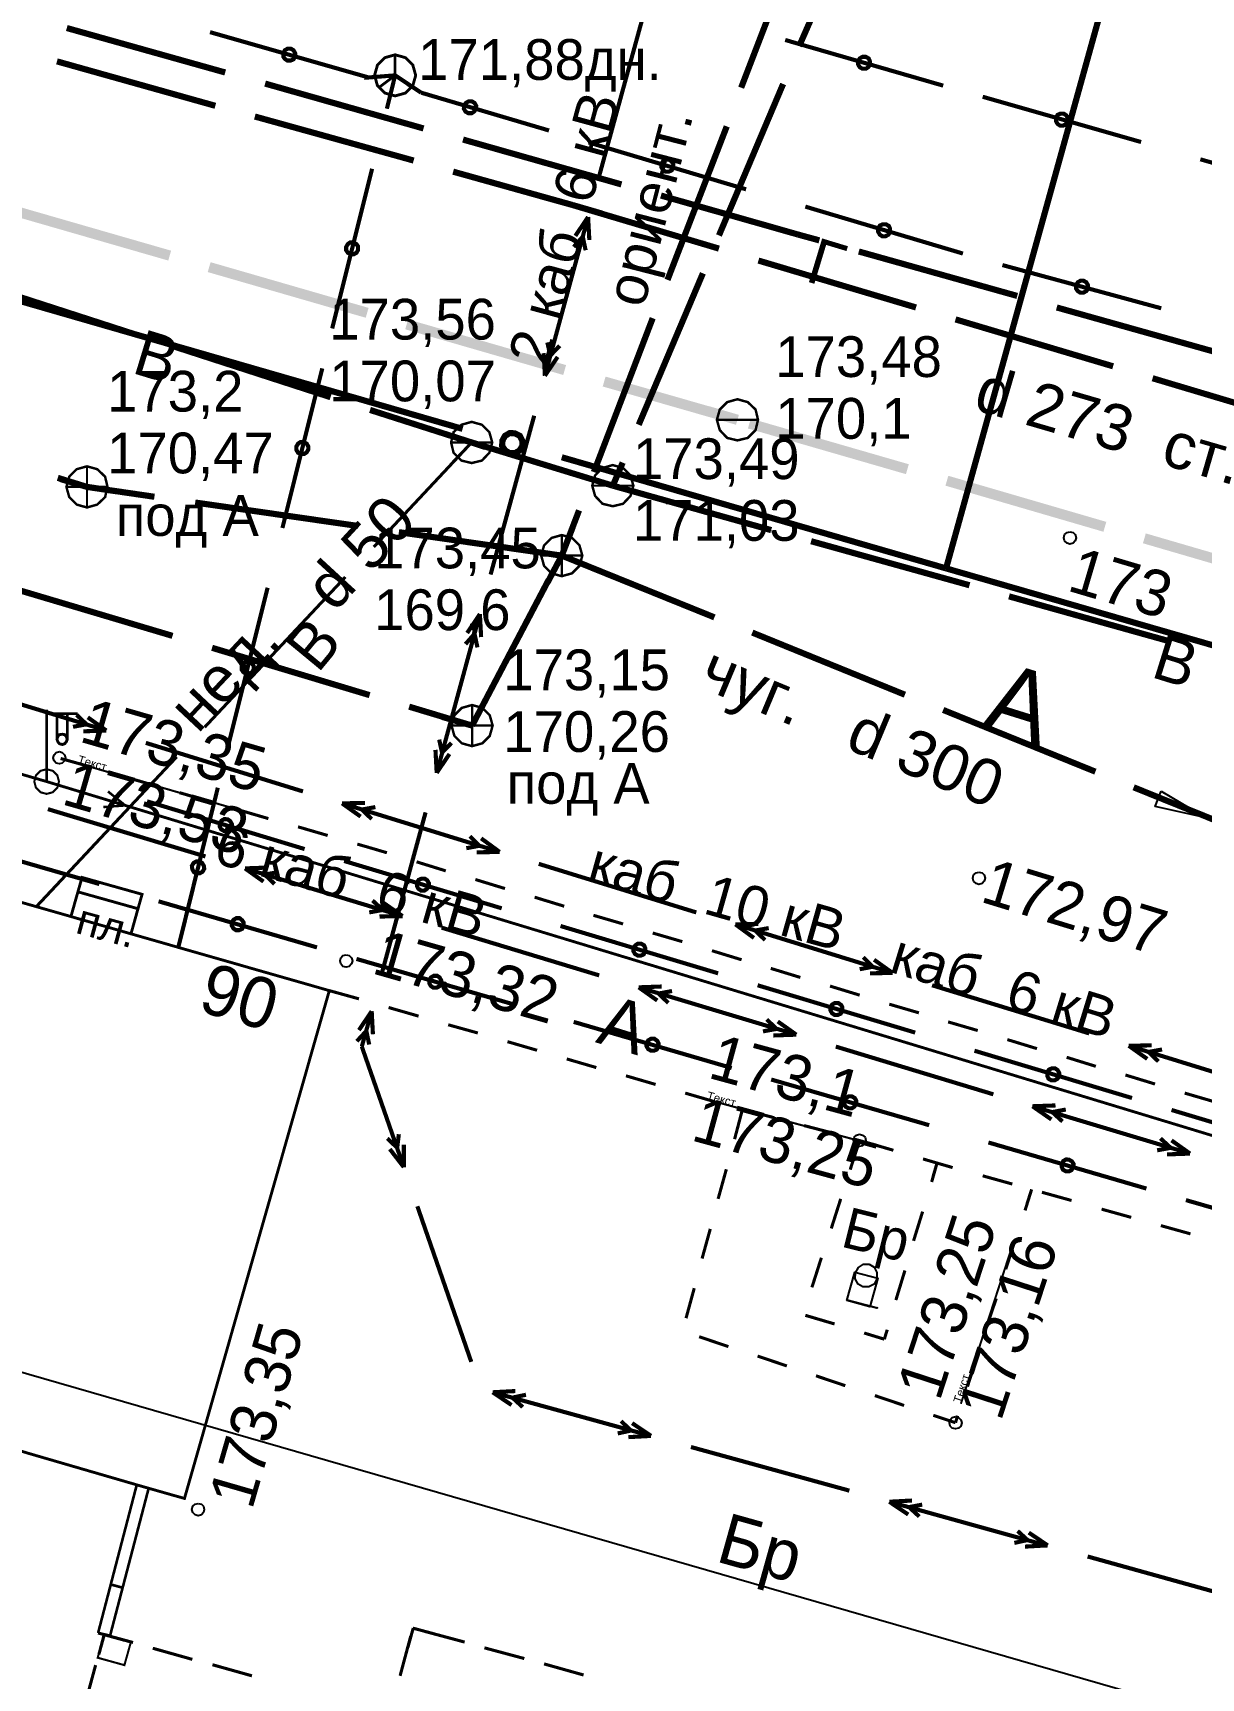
# Model space of a CAD drawing. Extents: x -2634 to -2115, y -2142 to -1393.
# Drawn here: x -2396.55 to -2368.16, y -2077.64 to -2037.67 of the extents above; entities that cross this region are included whole.
import ezdxf

# ---------------------------------------------------------------- set-up
doc = ezdxf.new("R2010")
doc.units = 0
doc.header["$MEASUREMENT"] = 0
for name, color, linetype in [('500_Дополн-Бордюры__п', 7, 'Continuous'), ('500_Дополн-Ступени__л', 7, 'Continuous'), ('500_Дороги-Проезжие_ч', 7, 'Continuous'), ('500_Линии_-Линии_связ', 7, 'Continuous'), ('500_Линии_-ЛЭП_провод', 7, 'Continuous'), ('500_Линии_-Смотровые_', 7, 'Continuous'), ('500_Линии_-Фонари_час', 7, 'Continuous'), ('500_Линии_-Электрокаб', 7, 'Continuous'), ('500_Объект-Опоры', 7, 'Continuous'), ('500_Огражд-Ограждения', 7, 'Continuous'), ('500_Рельеф-Высотные_о', 7, 'Continuous'), ('500_Сооруж-Памятники_', 7, 'Continuous'), ('500_Строен-Дополнения', 7, 'Continuous'), ('500_Строен-Здания', 7, 'Continuous'), ('500_Трубоп-Водопровод', 7, 'Continuous'), ('500_Трубоп-Газопровод', 7, 'Continuous'), ('500_Трубоп-Канализаци', 7, 'Continuous'), ('500_Трубоп-Смотровые_', 7, 'Continuous'), ('Красные_ли-Красные_ли', 7, 'Continuous'), ('Красные_ли-Оси_улиц_к', 7, 'Continuous')]:
    doc.layers.add(name, color=color, linetype=linetype)
doc.styles.add('TARIAL', font='Arial')

msp = doc.modelspace()

# ---------------------------------------------------------------- linework, layer by layer
at = {"layer": '500_Дополн-Бордюры__п', "color": 1, "const_width": 0.075}
for points in [[(-2395.88, -2055.3), (-2395.16, -2055.5)], [(-2394.44, -2055.71), (-2393.72, -2055.92)], [(-2392.99, -2056.13), (-2392.27, -2056.34)], [(-2391.55, -2056.55), (-2390.83, -2056.76)], [(-2390.11, -2056.96), (-2389.39, -2057.17)], [(-2388.67, -2057.38), (-2388.39, -2057.46)], [(-2388.39, -2057.46), (-2387.95, -2057.59)], [(-2387.23, -2057.81), (-2386.52, -2058.03)], [(-2385.8, -2058.24), (-2385.08, -2058.46)], [(-2384.36, -2058.67), (-2383.64, -2058.89)], [(-2382.93, -2059.11), (-2382.21, -2059.32)], [(-2381.49, -2059.54), (-2380.77, -2059.75)], [(-2380.05, -2059.97), (-2379.33, -2060.19)], [(-2378.62, -2060.4), (-2377.9, -2060.62)], [(-2389.35, -2060.94), (-2388.63, -2061.14)], [(-2377.18, -2060.83), (-2376.46, -2061.05)], [(-2387.91, -2061.35), (-2387.18, -2061.56)], [(-2375.74, -2061.27), (-2375.02, -2061.48)], [(-2386.46, -2061.77), (-2385.74, -2061.97)], [(-2374.31, -2061.7), (-2373.59, -2061.91)], [(-2385.02, -2062.18), (-2384.3, -2062.39)], [(-2372.87, -2062.13), (-2372.15, -2062.35)], [(-2383.58, -2062.6), (-2382.86, -2062.81)], [(-2371.43, -2062.56), (-2370.72, -2062.78)], [(-2382.14, -2063.01), (-2381.42, -2063.22)], [(-2370, -2062.99), (-2369.28, -2063.21)], [(-2380.7, -2063.43), (-2379.98, -2063.64)], [(-2368.56, -2063.43), (-2367.84, -2063.64)], [(-2379.31, -2063.83), (-2379.5, -2064.55)], [(-2379.26, -2063.84), (-2378.53, -2064.03)], [(-2377.81, -2064.22), (-2377.08, -2064.41)], [(-2376.46, -2064.58), (-2376.69, -2065.29)], [(-2376.36, -2064.61), (-2375.64, -2064.82)], [(-2374.92, -2065.03), (-2374.58, -2065.13)], [(-2374.71, -2065.59), (-2374.58, -2065.13)], [(-2374.58, -2065.13), (-2374.68, -2065.47)], [(-2374.58, -2065.13), (-2374.2, -2065.24)], [(-2379.7, -2065.28), (-2379.9, -2066)], [(-2373.47, -2065.44), (-2372.75, -2065.64)], [(-2376.92, -2066), (-2377.15, -2066.72)], [(-2372.44, -2066.28), (-2372.28, -2065.77)], [(-2372.28, -2065.77), (-2372.39, -2066.11)], [(-2372.03, -2065.84), (-2371.31, -2066.04)], [(-2375.15, -2067.02), (-2374.93, -2066.31)], [(-2370.58, -2066.25), (-2369.86, -2066.45)], [(-2380.09, -2066.73), (-2380.29, -2067.45)], [(-2369.14, -2066.65), (-2368.42, -2066.85)], [(-2372.91, -2067.71), (-2372.68, -2067)], [(-2377.39, -2067.43), (-2377.62, -2068.15)], [(-2375.58, -2068.46), (-2375.36, -2067.74)], [(-2380.48, -2068.17), (-2380.68, -2068.9)], [(-2373.38, -2069.13), (-2373.14, -2068.42)], [(-2377.78, -2068.83), (-2377.07, -2069.04)], [(-2375.86, -2069.41), (-2375.79, -2069.18)], [(-2380.36, -2069.35), (-2379.65, -2069.59)], [(-2376.35, -2069.26), (-2375.86, -2069.41)], [(-2378.94, -2069.82), (-2378.23, -2070.06)], [(-2373.84, -2070.56), (-2373.61, -2069.85)], [(-2377.52, -2070.3), (-2376.81, -2070.54)], [(-2376.09, -2070.78), (-2375.38, -2071.02)], [(-2374.67, -2071.26), (-2374.13, -2071.44)], [(-2374.13, -2071.44), (-2374.08, -2071.27)]]:
    msp.add_lwpolyline(points, dxfattribs=at)
at = {"layer": '500_Дополн-Ступени__л', "color": 0, "const_width": 0.07}
msp.add_lwpolyline([(-2395.46, -2058.54), (-2394, -2058.95), (-2393.9, -2058.6), (-2395.36, -2058.19)], close=True, dxfattribs=at)
at = {"layer": '500_Линии_-Линии_связ', "color": 0, "const_width": 0.1}
for points in [[(-2392.25, -2037.65), (-2388.4, -2038.75)], [(-2378.27, -2037.84), (-2374.43, -2038.95)], [(-2387.75, -2038.7), (-2388.5, -2038.76)], [(-2387.95, -2039.51), (-2387.75, -2038.7)], [(-2387.75, -2038.7), (-2387.93, -2039.43)], [(-2387.75, -2038.7), (-2387.12, -2039.12)], [(-2387.12, -2039.12), (-2384.01, -2040.04)], [(-2373.47, -2039.22), (-2369.62, -2040.32)], [(-2383.05, -2040.33), (-2379.22, -2041.47)], [(-2368.18, -2040.74), (-2364.33, -2041.84)], [(-2389.28, -2044.85), (-2388.31, -2040.97)], [(-2377.78, -2041.89), (-2373.95, -2043.03)], [(-2372.99, -2043.31), (-2369.13, -2044.36)], [(-2390.49, -2049.7), (-2389.52, -2045.82)], [(-2391.82, -2055.04), (-2390.85, -2051.15)], [(-2393.02, -2059.89), (-2392.06, -2056.01)], [(-2393.78, -2056.34), (-2389.95, -2057.5)], [(-2398.78, -2057.24), (-2394.94, -2058.35)], [(-2388.99, -2057.79), (-2385.16, -2058.94)], [(-2393.5, -2058.77), (-2389.65, -2059.89)], [(-2383.73, -2059.37), (-2379.9, -2060.52)], [(-2388.69, -2060.17), (-2384.85, -2061.28)], [(-2378.94, -2060.81), (-2375.11, -2061.96)], [(-2383.41, -2061.7), (-2379.57, -2062.82)], [(-2373.67, -2062.4), (-2369.84, -2063.55)], [(-2378.61, -2063.1), (-2374.77, -2064.21)], [(-2368.88, -2063.84), (-2365.05, -2064.99)], [(-2373.33, -2064.63), (-2369.49, -2065.75)], [(-2368.53, -2066.03), (-2364.69, -2067.14)]]:
    msp.add_lwpolyline(points, dxfattribs=at)
for points in [[(-2390.29, -2038.05), (-2390.22, -2038.09), (-2390.18, -2038.16), (-2390.18, -2038.24), (-2390.22, -2038.31), (-2390.29, -2038.34), (-2390.37, -2038.34), (-2390.43, -2038.3), (-2390.47, -2038.24), (-2390.47, -2038.16), (-2390.43, -2038.09), (-2390.36, -2038.05)], [(-2376.31, -2038.25), (-2376.24, -2038.29), (-2376.21, -2038.36), (-2376.21, -2038.44), (-2376.25, -2038.5), (-2376.31, -2038.54), (-2376.39, -2038.54), (-2376.46, -2038.5), (-2376.5, -2038.43), (-2376.5, -2038.35), (-2376.46, -2038.29), (-2376.39, -2038.25)], [(-2385.89, -2039.33), (-2385.82, -2039.37), (-2385.78, -2039.44), (-2385.79, -2039.52), (-2385.83, -2039.58), (-2385.89, -2039.62), (-2385.97, -2039.62), (-2386.04, -2039.58), (-2386.08, -2039.51), (-2386.07, -2039.43), (-2386.03, -2039.37), (-2385.96, -2039.33)], [(-2371.5, -2039.63), (-2371.44, -2039.67), (-2371.4, -2039.74), (-2371.4, -2039.81), (-2371.44, -2039.88), (-2371.51, -2039.92), (-2371.59, -2039.92), (-2371.65, -2039.88), (-2371.69, -2039.81), (-2371.69, -2039.73), (-2371.65, -2039.66), (-2371.58, -2039.63)], [(-2381.09, -2040.75), (-2381.03, -2040.79), (-2380.99, -2040.86), (-2380.99, -2040.94), (-2381.03, -2041.01), (-2381.1, -2041.04), (-2381.18, -2041.04), (-2381.24, -2041), (-2381.28, -2040.93), (-2381.28, -2040.85), (-2381.24, -2040.79), (-2381.17, -2040.75)], [(-2375.82, -2042.32), (-2375.75, -2042.36), (-2375.72, -2042.43), (-2375.72, -2042.5), (-2375.76, -2042.57), (-2375.83, -2042.61), (-2375.91, -2042.61), (-2375.97, -2042.57), (-2376.01, -2042.5), (-2376.01, -2042.42), (-2375.97, -2042.35), (-2375.9, -2042.32)], [(-2388.94, -2042.87), (-2388.9, -2042.8), (-2388.84, -2042.76), (-2388.76, -2042.76), (-2388.69, -2042.8), (-2388.65, -2042.86), (-2388.65, -2042.94), (-2388.69, -2043.01), (-2388.76, -2043.05), (-2388.83, -2043.05), (-2388.9, -2043.01), (-2388.94, -2042.95)], [(-2371.02, -2043.69), (-2370.95, -2043.73), (-2370.91, -2043.8), (-2370.91, -2043.88), (-2370.95, -2043.94), (-2371.02, -2043.98), (-2371.1, -2043.98), (-2371.16, -2043.94), (-2371.2, -2043.88), (-2371.2, -2043.8), (-2371.16, -2043.73), (-2371.09, -2043.69)], [(-2390.15, -2047.72), (-2390.11, -2047.65), (-2390.05, -2047.61), (-2389.97, -2047.61), (-2389.9, -2047.65), (-2389.86, -2047.72), (-2389.86, -2047.79), (-2389.9, -2047.86), (-2389.96, -2047.9), (-2390.04, -2047.9), (-2390.11, -2047.87), (-2390.15, -2047.8)], [(-2391.48, -2053.06), (-2391.44, -2052.99), (-2391.37, -2052.95), (-2391.3, -2052.95), (-2391.23, -2052.99), (-2391.19, -2053.05), (-2391.19, -2053.13), (-2391.22, -2053.2), (-2391.29, -2053.24), (-2391.37, -2053.24), (-2391.44, -2053.2), (-2391.48, -2053.14)], [(-2391.82, -2056.78), (-2391.76, -2056.82), (-2391.72, -2056.89), (-2391.72, -2056.96), (-2391.76, -2057.03), (-2391.83, -2057.07), (-2391.91, -2057.06), (-2391.98, -2057.02), (-2392.01, -2056.96), (-2392.01, -2056.88), (-2391.97, -2056.81), (-2391.9, -2056.77)], [(-2392.69, -2057.91), (-2392.65, -2057.84), (-2392.58, -2057.8), (-2392.5, -2057.8), (-2392.44, -2057.84), (-2392.4, -2057.91), (-2392.39, -2057.98), (-2392.43, -2058.05), (-2392.5, -2058.09), (-2392.58, -2058.09), (-2392.64, -2058.06), (-2392.68, -2057.99)], [(-2387.03, -2058.22), (-2386.97, -2058.26), (-2386.93, -2058.33), (-2386.93, -2058.41), (-2386.98, -2058.47), (-2387.04, -2058.51), (-2387.12, -2058.51), (-2387.19, -2058.46), (-2387.22, -2058.4), (-2387.22, -2058.32), (-2387.18, -2058.25), (-2387.11, -2058.22)], [(-2391.53, -2059.18), (-2391.47, -2059.23), (-2391.43, -2059.29), (-2391.43, -2059.37), (-2391.47, -2059.44), (-2391.54, -2059.47), (-2391.62, -2059.47), (-2391.68, -2059.43), (-2391.72, -2059.36), (-2391.72, -2059.29), (-2391.68, -2059.22), (-2391.61, -2059.18)], [(-2381.77, -2059.8), (-2381.7, -2059.84), (-2381.67, -2059.91), (-2381.67, -2059.99), (-2381.71, -2060.06), (-2381.78, -2060.09), (-2381.85, -2060.09), (-2381.92, -2060.05), (-2381.96, -2059.98), (-2381.96, -2059.9), (-2381.91, -2059.84), (-2381.85, -2059.8)], [(-2386.73, -2060.58), (-2386.67, -2060.62), (-2386.63, -2060.69), (-2386.63, -2060.77), (-2386.67, -2060.83), (-2386.74, -2060.87), (-2386.82, -2060.87), (-2386.88, -2060.83), (-2386.92, -2060.76), (-2386.92, -2060.68), (-2386.88, -2060.62), (-2386.81, -2060.58)], [(-2376.98, -2061.24), (-2376.91, -2061.29), (-2376.88, -2061.35), (-2376.88, -2061.43), (-2376.92, -2061.5), (-2376.99, -2061.53), (-2377.07, -2061.53), (-2377.13, -2061.49), (-2377.17, -2061.42), (-2377.17, -2061.35), (-2377.13, -2061.28), (-2377.06, -2061.24)], [(-2381.45, -2062.11), (-2381.38, -2062.16), (-2381.35, -2062.22), (-2381.35, -2062.3), (-2381.39, -2062.37), (-2381.46, -2062.4), (-2381.53, -2062.4), (-2381.6, -2062.36), (-2381.64, -2062.29), (-2381.64, -2062.22), (-2381.6, -2062.15), (-2381.53, -2062.11)], [(-2371.71, -2062.83), (-2371.65, -2062.87), (-2371.61, -2062.94), (-2371.61, -2063.02), (-2371.65, -2063.08), (-2371.72, -2063.12), (-2371.8, -2063.12), (-2371.87, -2063.08), (-2371.9, -2063.01), (-2371.9, -2062.93), (-2371.86, -2062.86), (-2371.79, -2062.83)], [(-2376.65, -2063.51), (-2376.58, -2063.55), (-2376.54, -2063.62), (-2376.55, -2063.7), (-2376.59, -2063.76), (-2376.65, -2063.8), (-2376.73, -2063.8), (-2376.8, -2063.76), (-2376.84, -2063.69), (-2376.83, -2063.61), (-2376.79, -2063.55), (-2376.73, -2063.51)], [(-2371.37, -2065.05), (-2371.3, -2065.09), (-2371.26, -2065.15), (-2371.27, -2065.23), (-2371.31, -2065.3), (-2371.37, -2065.33), (-2371.45, -2065.33), (-2371.52, -2065.29), (-2371.55, -2065.22), (-2371.55, -2065.15), (-2371.51, -2065.08), (-2371.44, -2065.04)]]:
    msp.add_lwpolyline(points, close=True, dxfattribs=at)
at = {"layer": '500_Линии_-ЛЭП_провод', "color": 253, "const_width": 0.07}
for points in [[(-2396.22, -2055.86), (-2453.85, -2039.13)], [(-2365.36, -2065.23), (-2396.22, -2055.86)]]:
    msp.add_lwpolyline(points, dxfattribs=at)
at = {"layer": '500_Линии_-ЛЭП_провод', "color": 0}
for points, const_width in [([(-2396.22, -2055.86), (-2398.14, -2055.3)], 0.065), ([(-2396.22, -2055.86), (-2394.31, -2056.44)], 0.06), ([(-2394.73, -2056.1), (-2394.31, -2056.44)], 0.06), ([(-2394.84, -2056.48), (-2394.31, -2056.44)], 0.06)]:
    msp.add_lwpolyline(points, dxfattribs=dict(at, const_width=const_width))
at = {"layer": '500_Линии_-Смотровые_', "color": 0, "const_width": 0.07}
for points in [[(-2387.75, -2038.2), (-2387.5, -2038.27), (-2387.32, -2038.45), (-2387.25, -2038.7), (-2387.32, -2038.95), (-2387.5, -2039.13), (-2387.75, -2039.2), (-2388, -2039.13), (-2388.18, -2038.95), (-2388.25, -2038.7), (-2388.18, -2038.45), (-2388, -2038.27)], [(-2387.75, -2038.65), (-2387.75, -2038.65), (-2387.75, -2038.65), (-2387.75, -2038.65), (-2387.75, -2038.65), (-2387.75, -2038.65), (-2387.75, -2038.65), (-2387.75, -2038.65), (-2387.75, -2038.65), (-2387.75, -2038.65), (-2387.75, -2038.65), (-2387.75, -2038.65)]]:
    msp.add_lwpolyline(points, close=True, dxfattribs=at)
at = {"layer": '500_Линии_-Смотровые_', "color": 0, "const_width": 0.065}
for points in [[(-2387.75, -2038.2), (-2387.75, -2038.7)], [(-2388.15, -2039), (-2387.75, -2038.7)], [(-2387.75, -2038.7), (-2387.35, -2039)]]:
    msp.add_lwpolyline(points, dxfattribs=at)
at = {"layer": '500_Линии_-Фонари_час', "color": 0, "const_width": 0.065}
for points in [[(-2396.22, -2055.86), (-2396.22, -2054.11)], [(-2395.47, -2054.21), (-2396.22, -2054.21)], [(-2395.97, -2054.86), (-2395.97, -2054.21)], [(-2395.72, -2054.86), (-2395.72, -2054.21)], [(-2395.97, -2054.83), (-2395.97, -2054.71)], [(-2395.97, -2054.81), (-2395.97, -2054.81)], [(-2395.72, -2054.83), (-2395.72, -2054.71)], [(-2395.72, -2054.83), (-2395.72, -2054.71)]]:
    msp.add_lwpolyline(points, dxfattribs=at)
at = {"layer": '500_Линии_-Фонари_час', "color": 0, "const_width": 0.07}
msp.add_lwpolyline([(-2395.97, -2054.83), (-2395.95, -2054.77), (-2395.91, -2054.72), (-2395.84, -2054.71), (-2395.78, -2054.72), (-2395.74, -2054.77), (-2395.72, -2054.83), (-2395.74, -2054.89), (-2395.78, -2054.94), (-2395.84, -2054.96), (-2395.91, -2054.94), (-2395.95, -2054.89)], close=True, dxfattribs=at)
at = {"layer": '500_Линии_-Электрокаб', "color": 12, "const_width": 0.1}
for points in [[(-2382.8, -2041.18), (-2381.74, -2037.32)], [(-2384.11, -2046), (-2383.06, -2042.14)], [(-2383.37, -2042.6), (-2383.06, -2042.14)], [(-2383.03, -2042.7), (-2383.06, -2042.14)], [(-2383.41, -2042.87), (-2383.19, -2042.62)], [(-2383.12, -2042.95), (-2383.19, -2042.62)], [(-2383.98, -2045.51), (-2384.05, -2045.19)], [(-2384.11, -2046), (-2384.14, -2045.45)], [(-2384.11, -2046), (-2383.8, -2045.54)], [(-2383.98, -2045.51), (-2383.75, -2045.27)], [(-2385.43, -2050.83), (-2384.37, -2046.97)], [(-2386.74, -2055.65), (-2385.69, -2051.79)], [(-2386, -2052.25), (-2385.69, -2051.79)], [(-2385.66, -2052.35), (-2385.69, -2051.79)], [(-2386.04, -2052.52), (-2385.82, -2052.27)], [(-2385.75, -2052.6), (-2385.82, -2052.27)], [(-2394.77, -2054.62), (-2398.59, -2053.45)], [(-2395.25, -2054.47), (-2395.49, -2054.24)], [(-2394.77, -2054.62), (-2395.22, -2054.3)], [(-2395.26, -2054.47), (-2395.58, -2054.53)], [(-2394.77, -2054.62), (-2395.33, -2054.64)], [(-2386.61, -2055.16), (-2386.68, -2054.84)], [(-2389.99, -2056.1), (-2393.81, -2054.92)], [(-2386.74, -2055.65), (-2386.77, -2055.09)], [(-2386.74, -2055.65), (-2386.43, -2055.19)], [(-2386.61, -2055.16), (-2386.38, -2054.92)], [(-2388.48, -2056.38), (-2389.04, -2056.39)], [(-2385.21, -2057.57), (-2389.04, -2056.39)], [(-2388.59, -2056.71), (-2389.04, -2056.39)], [(-2396.19, -2056.53), (-2392.36, -2057.68)], [(-2388.23, -2056.48), (-2388.56, -2056.54)], [(-2388.32, -2056.77), (-2388.56, -2056.54)], [(-2388.06, -2060.47), (-2387.01, -2056.61)], [(-2385.7, -2057.42), (-2385.93, -2057.19)], [(-2385.21, -2057.57), (-2385.66, -2057.24)], [(-2385.7, -2057.42), (-2386.02, -2057.48)], [(-2385.21, -2057.57), (-2385.77, -2057.58)], [(-2391.4, -2057.97), (-2390.85, -2057.95)], [(-2391.4, -2057.97), (-2387.57, -2059.13)], [(-2391.4, -2057.97), (-2390.95, -2058.29)], [(-2380.43, -2059.04), (-2384.26, -2057.86)], [(-2390.92, -2058.12), (-2390.68, -2058.35)], [(-2390.91, -2058.12), (-2390.6, -2058.06)], [(-2388.3, -2058.75), (-2388.05, -2058.98)], [(-2388.03, -2058.81), (-2387.57, -2059.13)], [(-2388.38, -2059.04), (-2388.05, -2058.98)], [(-2388.13, -2059.14), (-2387.57, -2059.13)], [(-2386.62, -2059.41), (-2382.79, -2060.57)], [(-2378.92, -2059.32), (-2379.48, -2059.33)], [(-2375.66, -2060.51), (-2379.48, -2059.33)], [(-2379.03, -2059.66), (-2379.48, -2059.33)], [(-2378.67, -2059.42), (-2379, -2059.48)], [(-2378.76, -2059.71), (-2379, -2059.48)], [(-2376.14, -2060.36), (-2376.46, -2060.42)], [(-2376.14, -2060.36), (-2376.37, -2060.13)], [(-2375.66, -2060.51), (-2376.11, -2060.19)], [(-2381.83, -2060.86), (-2381.27, -2060.84)], [(-2375.66, -2060.51), (-2376.21, -2060.52)], [(-2370.88, -2061.98), (-2374.7, -2060.81)], [(-2381.83, -2060.86), (-2378, -2062.01)], [(-2381.83, -2060.86), (-2381.38, -2061.18)], [(-2381.35, -2061.01), (-2381.11, -2061.24)], [(-2381.34, -2061.01), (-2381.02, -2060.95)], [(-2388.63, -2061.9), (-2388.32, -2061.44)], [(-2388.56, -2062.3), (-2388.32, -2061.44)], [(-2388.29, -2062), (-2388.32, -2061.44)], [(-2388.68, -2062.17), (-2388.45, -2061.92)], [(-2388.38, -2062.25), (-2388.45, -2061.92)], [(-2378.81, -2061.93), (-2378.48, -2061.87)], [(-2378.72, -2061.64), (-2378.48, -2061.87)], [(-2378.56, -2062.03), (-2378, -2062.01)], [(-2378.45, -2061.69), (-2378, -2062.01)], [(-2387.54, -2065.23), (-2388.56, -2062.3)], [(-2377.04, -2062.3), (-2373.21, -2063.46)], [(-2369.36, -2062.27), (-2369.92, -2062.28)], [(-2366.1, -2063.46), (-2369.92, -2062.28)], [(-2369.47, -2062.6), (-2369.92, -2062.28)], [(-2369.11, -2062.37), (-2369.44, -2062.43)], [(-2369.2, -2062.66), (-2369.44, -2062.43)], [(-2372.26, -2063.75), (-2371.7, -2063.73)], [(-2372.26, -2063.75), (-2368.43, -2064.9)], [(-2372.26, -2063.75), (-2371.8, -2064.07)], [(-2371.77, -2063.89), (-2371.45, -2063.83)], [(-2371.77, -2063.9), (-2371.53, -2064.12)], [(-2387.7, -2064.76), (-2387.66, -2064.43)], [(-2387.71, -2064.75), (-2387.94, -2064.53)], [(-2387.54, -2065.23), (-2387.88, -2064.79)], [(-2387.54, -2065.23), (-2387.54, -2064.68)], [(-2369.23, -2064.82), (-2368.9, -2064.76)], [(-2369.15, -2064.53), (-2368.9, -2064.76)], [(-2368.88, -2064.58), (-2368.43, -2064.9)], [(-2368.99, -2064.92), (-2368.43, -2064.9)], [(-2385.9, -2069.96), (-2387.21, -2066.18)], [(-2384.83, -2070.67), (-2385.38, -2070.7)], [(-2381.53, -2071.76), (-2385.38, -2070.7)], [(-2384.92, -2071.01), (-2385.38, -2070.7)], [(-2384.57, -2070.76), (-2384.9, -2070.83)], [(-2384.65, -2071.06), (-2384.9, -2070.83)], [(-2382.02, -2071.63), (-2382.34, -2071.7)], [(-2382.02, -2071.63), (-2382.26, -2071.4)], [(-2381.53, -2071.76), (-2381.99, -2071.45)], [(-2381.53, -2071.76), (-2382.08, -2071.79)], [(-2376.71, -2073.09), (-2380.56, -2072.03)], [(-2375.19, -2073.33), (-2375.74, -2073.36)], [(-2371.89, -2074.43), (-2375.74, -2073.36)], [(-2375.28, -2073.67), (-2375.74, -2073.36)], [(-2374.94, -2073.43), (-2375.26, -2073.49)], [(-2375.01, -2073.72), (-2375.26, -2073.49)], [(-2372.38, -2074.29), (-2372.7, -2074.36)], [(-2372.38, -2074.29), (-2372.62, -2074.07)], [(-2371.89, -2074.42), (-2372.44, -2074.45)], [(-2371.89, -2074.42), (-2372.35, -2074.11)], [(-2367.07, -2075.76), (-2370.92, -2074.69)]]:
    msp.add_lwpolyline(points, dxfattribs=at)
at = {"layer": '500_Объект-Опоры', "color": 1, "const_width": 0.05}
msp.add_lwpolyline([(-2396.22, -2055.56), (-2396.07, -2055.6), (-2395.96, -2055.71), (-2395.92, -2055.86), (-2395.96, -2056.01), (-2396.07, -2056.12), (-2396.22, -2056.16), (-2396.37, -2056.12), (-2396.48, -2056.01), (-2396.52, -2055.86), (-2396.48, -2055.71), (-2396.37, -2055.6)], close=True, dxfattribs=at)
at = {"layer": '500_Объект-Опоры', "color": 0, "const_width": 0.05}
msp.add_lwpolyline([(-2394.17, -2076.76), (-2394.33, -2077.33), (-2394.98, -2077.15), (-2394.82, -2076.59)], close=True, dxfattribs=at)
at = {"layer": '500_Огражд-Ограждения', "color": 0}
for points, const_width in [([(-2394.03, -2072.95), (-2394.97, -2076.55)], 0.065), ([(-2393.74, -2073.03), (-2394.68, -2076.62)], 0.065), ([(-2394.66, -2075.37), (-2394.37, -2075.45)], 0.065), ([(-2394.97, -2076.55), (-2394.68, -2076.62)], 0.075)]:
    msp.add_lwpolyline(points, dxfattribs=dict(at, const_width=const_width))
at = {"layer": '500_Рельеф-Высотные_о', "color": 0}
for points in [[(-2371.35, -2049.79), (-2371.27, -2049.81), (-2371.22, -2049.86), (-2371.2, -2049.94), (-2371.22, -2050.01), (-2371.27, -2050.07), (-2371.35, -2050.09), (-2371.42, -2050.07), (-2371.48, -2050.01), (-2371.5, -2049.94), (-2371.48, -2049.86), (-2371.42, -2049.81)], [(-2395.91, -2055.13), (-2395.84, -2055.15), (-2395.79, -2055.21), (-2395.76, -2055.28), (-2395.79, -2055.36), (-2395.84, -2055.41), (-2395.91, -2055.43), (-2395.99, -2055.41), (-2396.04, -2055.36), (-2396.06, -2055.28), (-2396.04, -2055.21), (-2395.99, -2055.15)], [(-2373.56, -2058.06), (-2373.48, -2058.08), (-2373.43, -2058.13), (-2373.41, -2058.21), (-2373.43, -2058.28), (-2373.48, -2058.34), (-2373.56, -2058.36), (-2373.63, -2058.34), (-2373.69, -2058.28), (-2373.71, -2058.21), (-2373.69, -2058.13), (-2373.63, -2058.08)], [(-2388.94, -2060.07), (-2388.87, -2060.09), (-2388.81, -2060.14), (-2388.79, -2060.22), (-2388.81, -2060.29), (-2388.87, -2060.35), (-2388.94, -2060.37), (-2389.02, -2060.35), (-2389.07, -2060.29), (-2389.09, -2060.22), (-2389.07, -2060.14), (-2389.02, -2060.09)], [(-2376.46, -2064.43), (-2376.39, -2064.45), (-2376.33, -2064.5), (-2376.31, -2064.58), (-2376.33, -2064.65), (-2376.39, -2064.71), (-2376.46, -2064.73), (-2376.54, -2064.71), (-2376.59, -2064.65), (-2376.61, -2064.58), (-2376.59, -2064.5), (-2376.54, -2064.45)], [(-2374.13, -2071.29), (-2374.06, -2071.31), (-2374, -2071.37), (-2373.98, -2071.44), (-2374, -2071.52), (-2374.06, -2071.57), (-2374.13, -2071.59), (-2374.21, -2071.57), (-2374.26, -2071.52), (-2374.28, -2071.44), (-2374.26, -2071.37), (-2374.21, -2071.31)], [(-2392.54, -2073.4), (-2392.46, -2073.42), (-2392.41, -2073.47), (-2392.39, -2073.55), (-2392.41, -2073.62), (-2392.46, -2073.68), (-2392.54, -2073.7), (-2392.61, -2073.68), (-2392.67, -2073.62), (-2392.69, -2073.55), (-2392.67, -2073.47), (-2392.61, -2073.42)]]:
    msp.add_lwpolyline(points, close=True, dxfattribs=at)
at = {"layer": '500_Рельеф-Высотные_о', "color": 0, "const_width": 0.05}
for points in [[(-2395.48, -2055.41), (-2391.44, -2056.58)], [(-2380.19, -2063.58), (-2376.14, -2064.68)], [(-2374, -2070.98), (-2372.7, -2066.99)]]:
    msp.add_lwpolyline(points, dxfattribs=at)
at = {"layer": '500_Сооруж-Памятники_', "color": 0}
for points in [[(-2376.77, -2068.47), (-2376.58, -2067.78), (-2376.02, -2067.93), (-2376.21, -2068.62)], [(-2376.23, -2067.59), (-2376.11, -2067.66), (-2376.04, -2067.79), (-2376.04, -2067.94), (-2376.11, -2068.07), (-2376.24, -2068.14), (-2376.38, -2068.14), (-2376.5, -2068.07), (-2376.57, -2067.94), (-2376.56, -2067.8), (-2376.49, -2067.67), (-2376.37, -2067.59)], [(-2376.76, -2068.47), (-2376.76, -2068.45), (-2376.03, -2068.65), (-2376.04, -2068.66)]]:
    msp.add_lwpolyline(points, close=True, dxfattribs=at)
at = {"layer": '500_Строен-Дополнения', "color": 0, "const_width": 0.07}
msp.add_lwpolyline([(-2395.63, -2059.14), (-2394.17, -2059.56), (-2394, -2058.95), (-2395.46, -2058.54)], close=True, dxfattribs=at)
at = {"layer": '500_Строен-Здания', "color": 0, "const_width": 0.07}
msp.add_lwpolyline([(-2407.85, -2071.86), (-2406.16, -2072.34), (-2405.41, -2069.53), (-2396.64, -2072.19), (-2393.89, -2072.99), (-2392.87, -2073.28), (-2389.35, -2060.94), (-2394.17, -2059.56), (-2395.63, -2059.14), (-2408.45, -2055.47), (-2412.56, -2054.32), (-2416.8, -2069.22)], close=True, dxfattribs=at)
at = {"layer": '500_Строен-Здания', "color": 0, "const_width": 0.075}
for points in [[(-2394.82, -2076.58), (-2394.95, -2077.07)], [(-2394.89, -2076.85), (-2394.82, -2076.59)], [(-2394.82, -2076.59), (-2394.12, -2076.78)], [(-2394.82, -2076.59), (-2394.35, -2076.72)], [(-2387.37, -2076.62), (-2387.63, -2077.59)], [(-2387.31, -2076.43), (-2387.44, -2076.9)], [(-2387.32, -2076.43), (-2386.84, -2076.56)], [(-2386.06, -2076.77), (-2387.03, -2076.51)], [(-2393.64, -2076.92), (-2392.68, -2077.19)], [(-2384.61, -2077.17), (-2385.58, -2076.91)], [(-2395.29, -2078.29), (-2395.03, -2077.33)], [(-2392.19, -2077.32), (-2391.23, -2077.59)], [(-2383.17, -2077.57), (-2384.13, -2077.3)]]:
    msp.add_lwpolyline(points, dxfattribs=at)
at = {"layer": '500_Трубоп-Водопровод', "color": 94}
for points, const_width in [([(-2376.32, -2034.32), (-2377.93, -2037.99)], 0.15), ([(-2378.32, -2038.91), (-2379.88, -2042.59)], 0.15), ([(-2397.08, -2041.97), (-2393.23, -2043.08)], 0.25), ([(-2392.27, -2043.36), (-2388.43, -2044.47)], 0.25), ([(-2380.27, -2043.51), (-2381.83, -2047.19)], 0.15), ([(-2397.88, -2043.76), (-2394.08, -2044.99)], 0.15), ([(-2387.47, -2044.75), (-2383.63, -2045.86)], 0.25), ([(-2393.12, -2045.29), (-2389.32, -2046.52)], 0.15), ([(-2382.67, -2046.14), (-2379.43, -2047.07)], 0.25), ([(-2388.36, -2046.83), (-2385.89, -2047.62)], 0.15), ([(-2379.43, -2047.07), (-2380.15, -2046.86)], 0.25), ([(-2379.14, -2047.16), (-2375.3, -2048.27)], 0.25), ([(-2388.27, -2050.16), (-2385.89, -2047.62)], 0.075), ([(-2385.89, -2047.62), (-2386.41, -2048.17)], 0.075), ([(-2385.89, -2047.62), (-2386.23, -2047.52)], 0.15), ([(-2382.46, -2048.67), (-2385.89, -2047.62)], 0.15), ([(-2385.89, -2047.62), (-2385.56, -2047.73)], 0.15), ([(-2382.22, -2048.11), (-2382.46, -2048.67)], 0.15), ([(-2382.46, -2048.67), (-2382.32, -2048.35)], 0.15), ([(-2382.46, -2048.67), (-2378.61, -2049.75)], 0.15), ([(-2374.34, -2048.55), (-2370.5, -2049.67)], 0.25), ([(-2377.64, -2050.02), (-2373.79, -2051.09)], 0.15), ([(-2369.54, -2049.95), (-2365.7, -2051.07)], 0.25), ([(-2392.38, -2054.54), (-2388.96, -2050.89)], 0.075), ([(-2372.83, -2051.36), (-2368.97, -2052.44)], 0.15), ([(-2396.48, -2058.91), (-2393.06, -2055.26)], 0.075)]:
    msp.add_lwpolyline(points, dxfattribs=dict(at, const_width=const_width))
at = {"layer": '500_Трубоп-Газопровод', "color": 5, "const_width": 0.15}
for points in [[(-2395.73, -2037.55), (-2391.88, -2038.63)], [(-2395.97, -2038.36), (-2392.12, -2039.44)], [(-2390.91, -2038.9), (-2387.06, -2039.99)], [(-2391.16, -2039.7), (-2387.3, -2040.77)], [(-2386.1, -2040.26), (-2382.25, -2041.35)], [(-2386.34, -2041.04), (-2383.44, -2041.85)], [(-2383.44, -2041.85), (-2384.16, -2041.65)], [(-2381.29, -2041.62), (-2377.95, -2042.57)], [(-2379.88, -2042.91), (-2383.44, -2041.85)], [(-2383.44, -2041.85), (-2382.72, -2042.06)], [(-2377.95, -2042.57), (-2377.44, -2042.71)], [(-2375.09, -2044.34), (-2378.92, -2043.2)], [(-2376.48, -2042.98), (-2372.63, -2044.06)], [(-2371.67, -2044.34), (-2367.82, -2045.42)], [(-2370.3, -2045.77), (-2374.13, -2044.63)], [(-2365.96, -2047.07), (-2369.34, -2046.06)]]:
    msp.add_lwpolyline(points, dxfattribs=at)
at = {"layer": '500_Трубоп-Канализаци', "color": 34, "const_width": 0.15}
for points in [[(-2378.44, -2036.66), (-2379.34, -2039)], [(-2379.69, -2039.94), (-2381.13, -2043.67)], [(-2381.49, -2044.6), (-2382.92, -2048.34)], [(-2395.88, -2048.51), (-2395.24, -2048.7)], [(-2393.6, -2048.94), (-2395.24, -2048.7)], [(-2388.65, -2049.65), (-2392.61, -2049.08)], [(-2383.28, -2049.27), (-2383.7, -2050.37)], [(-2383.7, -2050.37), (-2387.66, -2049.8)], [(-2383.7, -2050.37), (-2379.99, -2051.87)], [(-2396.99, -2051.18), (-2393.16, -2052.32)], [(-2385.88, -2054.5), (-2384.02, -2050.96)], [(-2379.07, -2052.24), (-2375.36, -2053.75)], [(-2392.2, -2052.61), (-2388.37, -2053.76)], [(-2387.41, -2054.04), (-2385.88, -2054.5)], [(-2374.43, -2054.12), (-2370.73, -2055.62)], [(-2369.8, -2056), (-2366.09, -2057.5)]]:
    msp.add_lwpolyline(points, dxfattribs=at)
at = {"layer": '500_Трубоп-Канализаци', "color": 32, "const_width": 0.15}
for points in [[(-2395.24, -2048.7), (-2395.95, -2048.48)], [(-2395.24, -2048.7), (-2394.5, -2048.81)], [(-2383.7, -2050.37), (-2383.43, -2049.67)], [(-2383.7, -2050.37), (-2384.05, -2051.03)], [(-2385.88, -2054.5), (-2386.6, -2054.29)]]:
    msp.add_lwpolyline(points, dxfattribs=at)
at = {"layer": '500_Трубоп-Канализаци', "color": 0}
msp.add_lwpolyline([(-2369.13, -2056.09), (-2368.04, -2056.74), (-2369.28, -2056.47)], close=True, dxfattribs=at)
at = {"layer": '500_Трубоп-Смотровые_', "color": 0, "const_width": 0.06}
for points in [[(-2379.43, -2046.57), (-2379.18, -2046.64), (-2378.99, -2046.82), (-2378.93, -2047.07), (-2378.99, -2047.32), (-2379.18, -2047.51), (-2379.43, -2047.57), (-2379.68, -2047.51), (-2379.86, -2047.32), (-2379.93, -2047.07), (-2379.86, -2046.82), (-2379.68, -2046.64)], [(-2385.89, -2047.12), (-2385.64, -2047.19), (-2385.46, -2047.37), (-2385.39, -2047.62), (-2385.46, -2047.87), (-2385.64, -2048.06), (-2385.89, -2048.12), (-2386.14, -2048.06), (-2386.33, -2047.87), (-2386.39, -2047.62), (-2386.33, -2047.37), (-2386.14, -2047.19)], [(-2395.24, -2048.2), (-2394.99, -2048.27), (-2394.8, -2048.45), (-2394.74, -2048.7), (-2394.8, -2048.95), (-2394.99, -2049.13), (-2395.24, -2049.2), (-2395.49, -2049.13), (-2395.67, -2048.95), (-2395.74, -2048.7), (-2395.67, -2048.45), (-2395.49, -2048.27)], [(-2382.46, -2048.17), (-2382.21, -2048.24), (-2382.03, -2048.42), (-2381.96, -2048.67), (-2382.03, -2048.92), (-2382.21, -2049.11), (-2382.46, -2049.17), (-2382.71, -2049.11), (-2382.89, -2048.92), (-2382.96, -2048.67), (-2382.89, -2048.42), (-2382.71, -2048.24)], [(-2383.7, -2049.87), (-2383.45, -2049.94), (-2383.27, -2050.12), (-2383.2, -2050.37), (-2383.27, -2050.62), (-2383.45, -2050.8), (-2383.7, -2050.87), (-2383.95, -2050.8), (-2384.13, -2050.62), (-2384.2, -2050.37), (-2384.13, -2050.12), (-2383.95, -2049.94)], [(-2385.88, -2054), (-2385.63, -2054.07), (-2385.45, -2054.25), (-2385.38, -2054.5), (-2385.45, -2054.75), (-2385.63, -2054.93), (-2385.88, -2055), (-2386.13, -2054.93), (-2386.31, -2054.75), (-2386.38, -2054.5), (-2386.31, -2054.25), (-2386.13, -2054.07)]]:
    msp.add_lwpolyline(points, close=True, dxfattribs=at)
at = {"layer": '500_Трубоп-Смотровые_', "color": 0, "const_width": 0.055}
for points in [[(-2379.93, -2047.07), (-2378.93, -2047.07)], [(-2386.39, -2047.62), (-2385.39, -2047.62)], [(-2395.24, -2049.2), (-2395.24, -2048.2)], [(-2395.74, -2048.7), (-2394.74, -2048.7)], [(-2382.96, -2048.67), (-2381.96, -2048.67)], [(-2383.7, -2050.87), (-2383.7, -2049.87)], [(-2384.2, -2050.37), (-2383.2, -2050.37)], [(-2385.88, -2055), (-2385.88, -2054)], [(-2386.38, -2054.5), (-2385.38, -2054.5)]]:
    msp.add_lwpolyline(points, dxfattribs=at)
at = {"layer": 'Красные_ли-Красные_ли', "color": 12}
msp.add_line((-2529.82, -2031.86), (-2363.24, -2079.9), dxfattribs=at)
at = {"layer": 'Красные_ли-Оси_улиц_к', "color": 12, "const_width": 0.15}
for points in [[(-2370.63, -2037.25), (-2374.36, -2050.68)], [(-2407.72, -2041.05), (-2386.11, -2047.29)], [(-2383.7, -2047.98), (-2374.36, -2050.68)], [(-2374.36, -2050.68), (-2362.08, -2054.22)]]:
    msp.add_lwpolyline(points, dxfattribs=at)
for points in [[(-2384.84, -2047.4), (-2384.72, -2047.46), (-2384.66, -2047.58), (-2384.66, -2047.71), (-2384.73, -2047.82), (-2384.84, -2047.88), (-2384.97, -2047.88), (-2385.08, -2047.81), (-2385.15, -2047.7), (-2385.14, -2047.57), (-2385.08, -2047.46), (-2384.96, -2047.39)], [(-2373.64, -2048.09), (-2373.64, -2048.09), (-2373.64, -2048.09), (-2373.64, -2048.09), (-2373.64, -2048.09), (-2373.64, -2048.09), (-2373.64, -2048.09), (-2373.64, -2048.09), (-2373.64, -2048.09), (-2373.64, -2048.09), (-2373.64, -2048.09), (-2373.64, -2048.09)], [(-2372.89, -2051.1), (-2372.89, -2051.1), (-2372.89, -2051.1), (-2372.89, -2051.1), (-2372.89, -2051.1), (-2372.89, -2051.1), (-2372.89, -2051.1), (-2372.89, -2051.1), (-2372.89, -2051.1), (-2372.89, -2051.1), (-2372.89, -2051.1), (-2372.89, -2051.1)]]:
    msp.add_lwpolyline(points, close=True, dxfattribs=at)

# ---------------------------------------------------------------- texts
at = {"layer": '500_Дороги-Проезжие_ч', "color": 0}
for s, height, rotation, p in [('А', 1.73, 342.65, (-2373.55, -2054.56)), ('А', 1.23, 342.65, (-2382.9, -2062.19)), ('Бр', 0.99, 345.96, (-2376.95, -2067.15)), ('Бр', 1.23, 344.36, (-2379.99, -2074.8))]:
    msp.add_text(s, height=height, rotation=rotation, dxfattribs=at).set_placement(p)
at = {"layer": '500_Линии_-Смотровые_', "color": 0}
msp.add_text('171,88дн.', height=0.99, dxfattribs=at).set_placement((-2387.19, -2038.81))
at = {"layer": '500_Линии_-Электрокаб', "color": 0, "style": 'TARIAL'}
for s, rotation, p in [('2 каб  6 кВ', 74.74, (-2384.06, -2045.81)), ('ориент. ', 75.58, (-2381.71, -2044.38)), ('6 каб  6 кВ', 344.09, (-2392.21, -2057.82)), (' каб  10 кВ', 344.22, (-2383.49, -2058.15)), (' каб  6 кВ', 342.86, (-2376.14, -2060.36))]:
    msp.add_text(s, height=0.99, rotation=rotation, dxfattribs=at).set_placement(p)
at = {"layer": '500_Рельеф-Высотные_о', "color": 214}
for s, rotation, p in [('173', 343.52, (-2371.45, -2051.21)), ('173,35', 343.86, (-2395.46, -2054.88)), ('173,53', 343.86, (-2395.89, -2056.4)), ('172,97', 342.98, (-2373.56, -2058.77)), ('173,32', 344.05, (-2388.35, -2060.51)), ('173,1', 344.74, (-2380.18, -2063.05)), ('173,25', 344.74, (-2380.59, -2064.57)), ('173,25', 71.96, (-2374.52, -2070.94)), ('173,16', 71.96, (-2373.03, -2071.43)), ('173,35', 73.86, (-2391.23, -2073.58))]:
    msp.add_text(s, height=1.11, rotation=rotation, dxfattribs=at).set_placement(p)
at = {"layer": '500_Рельеф-Высотные_о', "color": 0, "style": 'TARIAL'}
for rotation, p in [(343.86, (-2395.48, -2055.41)), (344.74, (-2380.19, -2063.58)), (71.96, (-2374, -2070.98))]:
    msp.add_text('Текст', height=0.2, rotation=rotation, dxfattribs=at).set_placement(p)
at = {"layer": '500_Строен-Дополнения', "color": 0, "style": 'TARIAL'}
msp.add_text('пл. ', height=0.74, rotation=344.67, dxfattribs=at).set_placement((-2395.55, -2059.53))
at = {"layer": '500_Строен-Здания', "color": 214}
msp.add_text('90', height=1.23, rotation=343.61, dxfattribs=at).set_placement((-2392.58, -2061.42))
at = {"layer": '500_Трубоп-Водопровод', "color": 94}
for rotation, p in [(343.07, (-2394.18, -2045.92)), (50.44, (-2389.63, -2053.25)), (342.65, (-2369.41, -2053.31))]:
    msp.add_text('В', height=1.11, rotation=rotation, dxfattribs=at).set_placement(p)
at = {"layer": '500_Трубоп-Водопровод', "color": 94, "style": 'TARIAL'}
for s, rotation, p in [('d 50   ', 47.36, (-2389.22, -2051.77)), ('нед. ', 46.82, (-2392.55, -2054.72))]:
    msp.add_text(s, height=1.11, rotation=rotation, dxfattribs=at).set_placement(p)
at = {"layer": '500_Трубоп-Газопровод', "color": 5}
msp.add_text('Г', height=1.11, rotation=343.15, dxfattribs=at).set_placement((-2377.81, -2043.69))
at = {"layer": '500_Трубоп-Газопровод', "color": 5, "style": 'TARIAL'}
msp.add_text('d 273  ст.', height=1.11, rotation=343.78, dxfattribs=at).set_placement((-2373.73, -2046.81))
at = {"layer": '500_Трубоп-Канализаци', "color": 14, "style": 'TARIAL'}
msp.add_text('чуг.   d 300 ', height=1.11, rotation=337.29, dxfattribs=at).set_placement((-2380.42, -2053.54))
at = {"layer": '500_Трубоп-Смотровые_', "color": 5}
for s, p in [('173,56', (-2389.35, -2045.12)), ('173,48', (-2378.51, -2046.03)), ('173,2', (-2394.75, -2046.87)), ('170,07', (-2389.35, -2046.62)), ('170,1', (-2378.51, -2047.53)), ('170,47', (-2394.75, -2048.37)), ('173,49', (-2381.97, -2048.51)), ('под А', (-2394.54, -2049.89)), ('171,03', (-2381.97, -2050.01)), ('173,45', (-2388.26, -2050.68)), ('169,6', (-2388.26, -2052.18)), ('173,15', (-2385.12, -2053.64)), ('170,26', (-2385.12, -2055.14)), ('под А', (-2385.04, -2056.4))]:
    msp.add_text(s, height=0.99, dxfattribs=at).set_placement(p)

doc.saveas('drawing.dxf')
